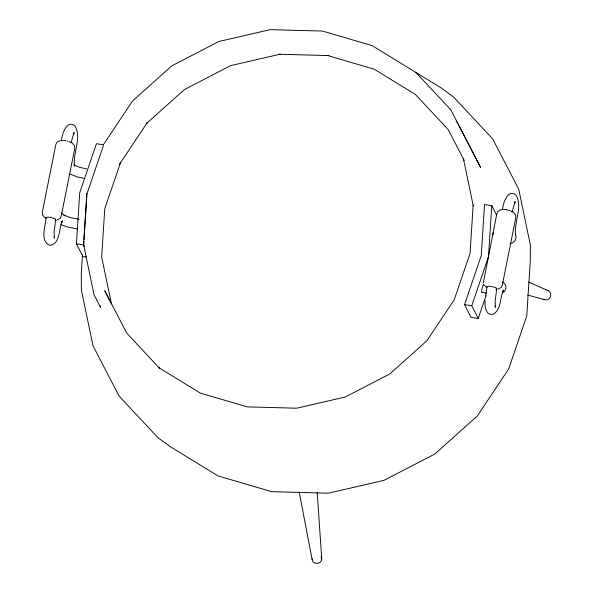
<?xml version="1.0" encoding="UTF-8"?>
<svg xmlns="http://www.w3.org/2000/svg" width="593" height="593" viewBox="0 0 593 593"><rect width="100%" height="100%" fill="white"/><g stroke="black" fill="none" stroke-linecap="round" stroke-linejoin="round"><path stroke-width="0.89" d="M485.244 300.896C484.311 306.092 485.875 316.062 493.257 314.208C501.493 309.502 499.736 297.871 503.457 290.266L502.916 291.207L503.59 290.051M86.526 257.117L82.909 256.554L76.423 243.827L79.714 192.725L96.444 143.728L103.671 144.862M82.509 254.879L81.263 274.233L81.397 290.103L93.012 345.786L119.126 396.131L157.968 437.708L170.747 446.966L217.987 475.912L271.742 491.686L328.344 493.206L383.945 480.374L434.743 454.06L477.283 416.056L508.668 368.965L526.754 315.98L530.312 260.72L530.327 244.835L518.719 189.152L492.605 138.806L453.756 97.23L441.073 87.86L372.137 45.624L322.473 31.058L270.178 29.65L218.817 41.503L171.881 65.816L132.58 100.921L103.59 144.433M83.591 244.435L86.874 193.377M83.887 241.307L83.657 244.961L94.02 294.684L100.506 307.411L100.128 305.603M84.006 239.483L84.48 232.182M84.591 230.358L86.889 194.771M491.767 205.667L488.476 256.769L471.746 305.766L478.232 318.493L471.005 317.359L464.519 304.639L481.249 255.642L484.54 204.541L491.767 205.667L496.63 215.215M485.593 296.478L487.016 287.094M45.972 217.972C45.654 226.207 39.546 240.995 49.775 245.369C60.686 243.975 58.425 228.527 62.428 221.093L61.902 222.041L62.584 220.878M55.638 219.936L54.082 231.982L54.408 238.134L53.83 237.037M496.704 289.036L495.14 301.133L495.489 307.315L494.821 306.092M61.464 140.519C61.954 134.396 66.527 119.312 75.081 125.953C81.834 138.251 72.791 152.898 74.488 166.114L73.977 165.024L79.892 167.411L86.519 168.864M502.508 209.655C503.034 203.555 507.497 188.5 516.073 195.008C522.959 207.239 513.827 221.952 515.539 235.147L515.31 234.05C517.385 238.134 514.724 243.174 510.106 243.545M512.13 211.901L514.924 202.22L514.398 203.177L515.25 201.716L514.39 202.584L514.946 202.213M86.949 193.859L103.375 145.737M478.232 318.493L486.001 295.744M502.612 292.794C507.215 290.881 506.956 283.817 502.412 282.009M73.969 133.069L73.273 133.529L74.155 132.676L73.302 134.122L73.843 133.18L71.064 142.817A4.885 1.127 11.3 0 0 69.188 141.631M61.724 221.745L62.124 221.471M497.794 289.258L501.211 287.412L502.286 285.277L515.806 217.675L515.614 214.71L512.789 211.701M279.755 54.304L230.477 65.682L184.475 89.536L146.249 123.715L147.375 122.425L119.638 164.053L120.549 162.504L104.768 208.736L101.662 256.954L111.447 303.868L104.753 290.733L126.761 333.155L159.487 368.186L159.102 367.823L200.36 393.107L247.311 406.88L296.752 408.214L345.311 396.999L389.683 374.02L426.834 340.827L454.245 299.695L470.049 253.419L473.155 205.156L473.221 205.682L463.437 158.761M60.404 140.459L56.928 142.29L55.861 144.418L42.34 212.02L42.488 214.977L45.261 217.994M56.661 220.166L60.138 218.335L61.212 216.208L74.733 148.598L74.577 145.648L71.805 142.631M280.104 54.193L279.006 54.245L329.033 55.586L327.277 55.431L374.176 69.188L415.396 94.443L448.123 129.474L464.208 160.473M506.363 209.648C502.886 208.921 497.89 209.433 496.89 213.562L483.317 282.965M78.98 219.299L69.885 217.461L63.97 215.074L64.756 215.904L61.287 212.872M77.579 229.024L67.113 226.897L60.82 224.562M482.013 292.393L486.519 293.098M76.423 243.827L83.657 244.961L84.465 246.547M464.519 304.639L471.746 305.766M84.881 178.552L77.12 176.847L69.989 174.038M527.637 295.055L544.53 299.658M528.778 282.142L548.184 290.711M486.386 287.138L484.11 285.181M415.775 72.368L450.85 109.853L480.656 167.545L457.336 122.581L456.069 121.231M299.191 491.871L312.118 559.599M317.211 492.464L321.754 558.932M482.324 292.245A4.952 1.008 -73.6 0 1 481.672 290.97L481.79 289.977A4.952 1.008 -73.6 0 1 483.577 284.232M492.813 235.117A4.952 0.704 -88.5 0 1 493.124 233.301M493.302 232.804A4.952 0.704 -88.5 0 1 493.672 232.797M487.105 287.012A4.885 1.127 11.3 0 1 488.032 286.33A4.981 1.149 11.3 0 1 494.836 287.383A4.885 1.127 11.3 0 1 496.749 288.806M496.437 289.036A4.885 1.127 11.3 0 1 495.807 289.184M65.601 140.719A4.981 1.149 11.3 0 0 62.361 140.548A4.885 1.127 11.3 0 0 61.383 140.912M66.868 140.964A4.981 1.149 11.3 0 1 68.091 141.267M55.349 219.944A4.885 1.127 11.3 0 0 53.852 218.298A4.981 1.149 11.3 0 0 47.032 217.216A4.885 1.127 11.3 0 0 46.365 218.231M511.084 211.093A4.885 1.127 11.3 0 1 511.729 211.471M512.07 211.827A4.885 1.127 11.3 0 1 512.085 212.131M506.57 209.811A4.981 1.149 11.3 0 1 510.173 210.715M321.021 556.938A4.833 4.084 -7.4 0 1 317.752 563.268A4.833 4.084 -7.4 0 1 312.237 558.532M547.08 290.429A4.833 4.366 -70.5 0 1 550.378 296.878A4.833 4.366 -70.5 0 1 543.551 299.065"/></g></svg>
